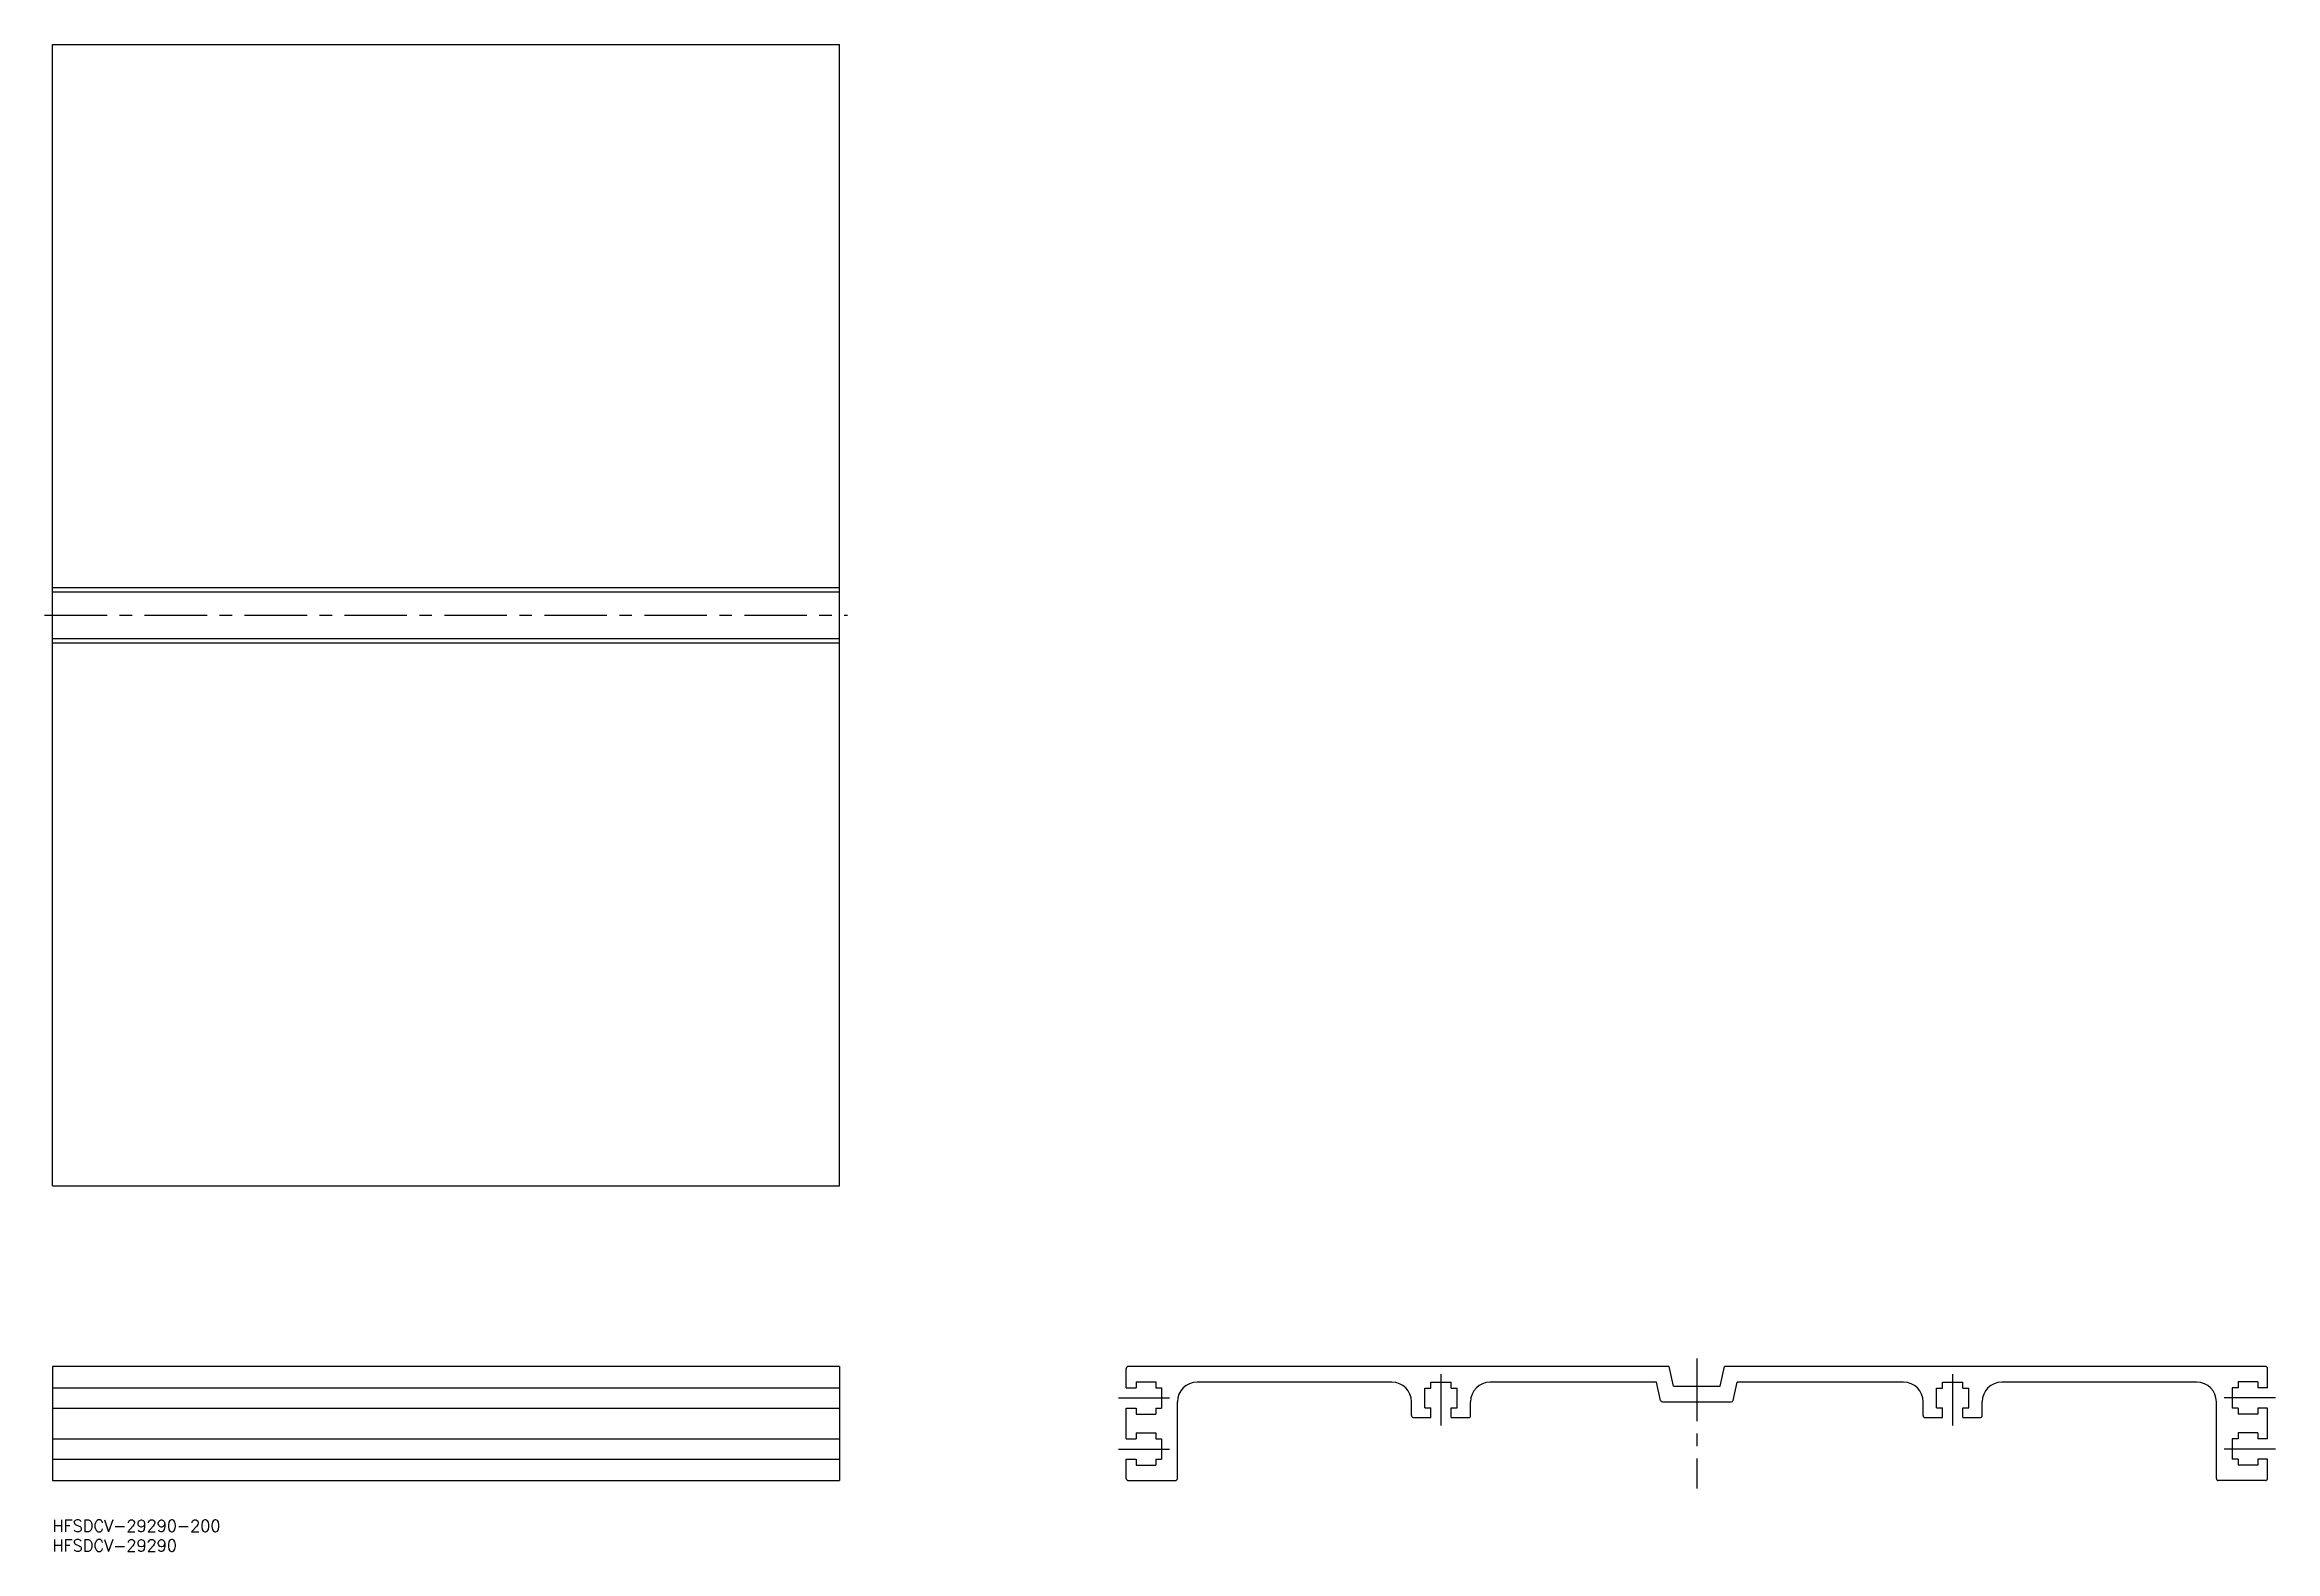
# Model space of a CAD drawing. Extents: x -2 to 565, y -8 to 375.
import ezdxf

# ---------------------------------------------------------------- set-up
doc = ezdxf.new("R2010")
doc.units = 0
doc.header["$LTSCALE"] = 0.5
doc.linetypes.add('CENTER', pattern=[50.8, 31.75, -6.35, 6.35, -6.35])
for name, color, linetype in [('MSM_CENTER', 1, 'CENTER'), ('MSM_CONTINUOUS', 7, 'CONTINUOUS'), ('MSM_PART_NUMBER', 7, 'CONTINUOUS')]:
    doc.layers.add(name, color=color, linetype=linetype)
doc.styles.get("Standard").update_dxf_attribs({"font": 'txt.shx', "height": 3, "bigfont": 'bigfont.shx'})

# ---------------------------------------------------------------- blocks, each defined once
blk = doc.blocks.new('*U5')
at = {"layer": 'MSM_PART_NUMBER'}
blk.add_text('HFSDCV-29290-200', height=3, dxfattribs=at).set_placement((0, -3))
blk = doc.blocks.new('*U6')
at = {"layer": 'MSM_PART_NUMBER'}
blk.add_text('HFSDCV-29290', height=3, dxfattribs=at).set_placement((0, -8))

msp = doc.modelspace()

# ---------------------------------------------------------------- linework, layer by layer
at = {"layer": 'MSM_CENTER'}
for p, q in [((-2, 229.94), (202, 229.94)), ((417.83, 41), (417.83, 8)), ((352.83, 24), (352.83, 37)), ((482.83, 24), (482.83, 37)), ((270.83, 31), (283.83, 31)), ((564.83, 31), (551.83, 31)), ((270.83, 18), (283.83, 18)), ((564.83, 18), (551.83, 18))]:
    msp.add_line(p, q, dxfattribs=at)
at = {"layer": 'MSM_CONTINUOUS'}
for p, q in [((0, 374.94), (200, 374.94)), ((0, 84.94), (0, 374.94)), ((200, 84.94), (200, 374.94)), ((0, 236.94), (200, 236.94)), ((0, 235.84), (200, 235.84)), ((0, 224.04), (200, 224.04)), ((0, 222.94), (200, 222.94)), ((0, 84.94), (200, 84.94)), ((200, 39), (0, 39)), ((0, 39), (0, 10)), ((200, 39), (200, 10)), ((272.83, 33.6), (272.83, 38.5)), ((410.83, 39), (273.33, 39)), ((275.33, 35.1), (280.33, 35.1)), ((275.33, 35.1), (275.33, 33.6)), ((280.33, 35.1), (280.33, 33.6)), ((340.33, 35), (290.83, 35)), ((350.23, 35), (355.43, 35)), ((350.23, 33.5), (350.23, 35)), ((355.43, 33.5), (355.43, 35)), ((407.61, 35), (365.33, 35)), ((408.62, 30.39), (407.61, 35)), ((411.93, 34), (410.83, 39)), ((423.73, 34), (424.83, 39)), ((562.33, 39), (424.83, 39)), ((427.03, 30.39), (428.04, 35)), ((470.33, 35), (428.04, 35)), ((480.23, 35), (485.43, 35)), ((480.23, 33.5), (480.23, 35)), ((485.43, 33.5), (485.43, 35)), ((544.83, 35), (495.33, 35)), ((560.33, 35.1), (555.33, 35.1)), ((555.33, 35.1), (555.33, 33.6)), ((560.33, 35.1), (560.33, 33.6)), ((562.83, 33.6), (562.83, 38.5)), ((0, 33.6), (200, 33.6)), ((0, 28.4), (200, 28.4)), ((272.83, 33.6), (275.33, 33.6)), ((272.83, 20.6), (272.83, 28.4)), ((272.83, 28.4), (275.33, 28.4)), ((275.33, 28.4), (275.33, 26.9)), ((280.33, 33.6), (281.83, 33.6)), ((280.33, 28.4), (281.83, 28.4)), ((280.33, 28.4), (280.33, 26.9)), ((281.83, 33.6), (281.83, 28.4)), ((285.83, 10.5), (285.83, 30)), ((345.33, 26.5), (345.33, 30)), ((348.73, 28.5), (348.73, 33.5)), ((348.73, 33.5), (350.23, 33.5)), ((348.73, 28.5), (350.23, 28.5)), ((350.23, 26), (350.23, 28.5)), ((355.43, 33.5), (356.93, 33.5)), ((355.43, 26), (355.43, 28.5)), ((355.43, 28.5), (356.93, 28.5)), ((356.93, 28.5), (356.93, 33.5)), ((360.33, 26.5), (360.33, 30)), ((409.11, 30), (426.54, 30)), ((411.93, 34), (423.73, 34)), ((475.33, 26.5), (475.33, 30)), ((478.73, 28.5), (478.73, 33.5)), ((478.73, 33.5), (480.23, 33.5)), ((478.73, 28.5), (480.23, 28.5)), ((480.23, 26), (480.23, 28.5)), ((485.43, 33.5), (486.93, 33.5)), ((485.43, 28.5), (486.93, 28.5)), ((485.43, 26), (485.43, 28.5)), ((486.93, 28.5), (486.93, 33.5)), ((490.33, 26.5), (490.33, 30)), ((549.83, 10.5), (549.83, 30)), ((555.33, 33.6), (553.83, 33.6)), ((553.83, 33.6), (553.83, 28.4)), ((555.33, 28.4), (553.83, 28.4)), ((555.33, 28.4), (555.33, 26.9)), ((562.83, 33.6), (560.33, 33.6)), ((562.83, 28.4), (560.33, 28.4)), ((560.33, 28.4), (560.33, 26.9)), ((562.83, 20.6), (562.83, 28.4)), ((275.33, 26.9), (280.33, 26.9)), ((345.83, 26), (350.23, 26)), ((355.43, 26), (359.83, 26)), ((475.83, 26), (480.23, 26)), ((485.43, 26), (489.83, 26)), ((560.33, 26.9), (555.33, 26.9)), ((0, 20.6), (200, 20.6)), ((272.83, 20.6), (275.33, 20.6)), ((275.33, 22.1), (280.33, 22.1)), ((275.33, 22.1), (275.33, 20.6)), ((280.33, 22.1), (280.33, 20.6)), ((280.33, 20.6), (281.83, 20.6)), ((281.83, 20.6), (281.83, 15.4)), ((555.33, 20.6), (553.83, 20.6)), ((553.83, 20.6), (553.83, 15.4)), ((560.33, 22.1), (555.33, 22.1)), ((555.33, 22.1), (555.33, 20.6)), ((560.33, 22.1), (560.33, 20.6)), ((562.83, 20.6), (560.33, 20.6)), ((0, 15.4), (200, 15.4)), ((272.83, 10.5), (272.83, 15.4)), ((272.83, 15.4), (275.33, 15.4)), ((275.33, 15.4), (275.33, 13.9)), ((275.33, 13.9), (280.33, 13.9)), ((280.33, 15.4), (281.83, 15.4)), ((280.33, 15.4), (280.33, 13.9)), ((555.33, 15.4), (553.83, 15.4)), ((555.33, 15.4), (555.33, 13.9)), ((560.33, 13.9), (555.33, 13.9)), ((562.83, 15.4), (560.33, 15.4)), ((560.33, 15.4), (560.33, 13.9)), ((562.83, 10.5), (562.83, 15.4)), ((0, 10), (200, 10)), ((273.33, 10), (285.33, 10)), ((562.33, 10), (550.33, 10))]:
    msp.add_line(p, q, dxfattribs=at)
for centre, radius, start, end in [((273.33, 38.5), 0.5, 90, 180), ((290.83, 30), 5, 90, 180), ((340.33, 30), 5, 0, 90), ((365.33, 30), 5, 90, 180), ((470.33, 30), 5, 0, 90), ((495.33, 30), 5, 90, 180), ((544.83, 30), 5, 0, 90), ((562.33, 38.5), 0.5, 0, 90), ((409.11, 30.5), 0.5, 192.4074, 270), ((426.54, 30.5), 0.5, 270, 347.5926), ((345.83, 26.5), 0.5, 180, 270), ((359.83, 26.5), 0.5, 270, 360), ((475.83, 26.5), 0.5, 180, 270), ((489.83, 26.5), 0.5, 270, 360), ((273.33, 10.5), 0.5, 180, 270), ((285.33, 10.5), 0.5, 270, 0), ((550.33, 10.5), 0.5, 180, 270), ((562.33, 10.5), 0.5, 270, 0), ((562.33, 10.5), 0.5, 270, 0)]:
    msp.add_arc(centre, radius, start, end, dxfattribs=at)

# ---------------------------------------------------------------- block references
for name in ['*U5', '*U6']:
    msp.add_blockref(name, (0, 0), dxfattribs=at)

doc.saveas('drawing.dxf')
